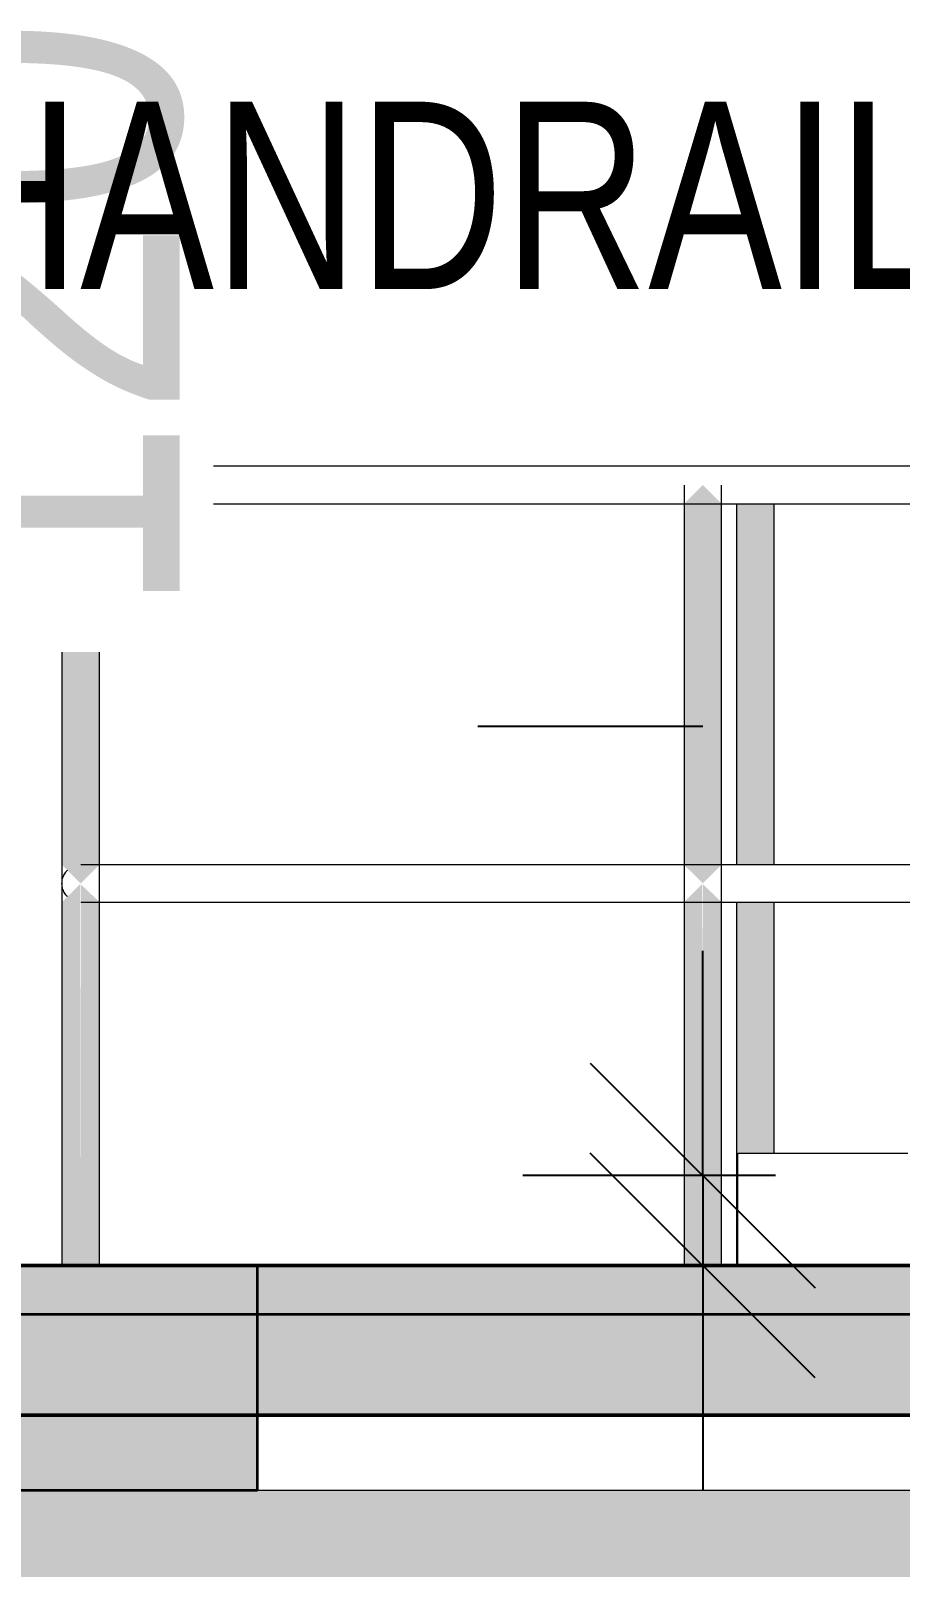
# Model space of a CAD drawing. Header units: millimetres. Extents: x -29259 to 87313, y -139821 to 46728.
# Drawn here: x 5655 to 6815, y -80854 to -78803 of the extents above; entities that cross this region are included whole.
import ezdxf

# ---------------------------------------------------------------- set-up
doc = ezdxf.new("R2010")
doc.units = ezdxf.units.MM
doc.linetypes.add('Centre', pattern=[31.75, 6.35, -4.7625, 15.875, -4.7625])
for name, color, linetype, lineweight in [('A-ANNO-DIMS', 211, 'Continuous', 9), ('A-FLOR', 192, 'Continuous', 9), ('A-FLOR-HRAL', 11, 'Continuous', 9), ('A-FLOR-LEVL', 51, 'Continuous', 9), ('A-FLOR-PATT', 8, 'Continuous', 18), ('FF - R6 - Mech - Copy_dwg', 8, 'Continuous', 9), ('FF-BREAK THROUGH_dwg', 8, 'Continuous', 9), ('G-ANNO-TEXT', 231, 'Continuous', 9), ('Proposed Equipment', 1, 'Continuous', 9), ('S-BEAM', 12, 'Continuous', 9), ('S-COLS', 52, 'Continuous', 18)]:
    doc.layers.add(name, color=color, linetype=linetype, lineweight=lineweight)
doc.styles.add('Century Gothic', font='GOTHIC.TTF', dxfattribs={"width": 0.8, "height": 450})
doc.styles.add('Century Gothic_2', font='GOTHIC.TTF', dxfattribs={"width": 0.8, "height": 300})
doc.dimstyles.new('Diagonal_-_3mm_Century_Gothic_1', dxfattribs={"dimscale": 304.8, "dimtxt": 313.250481, "dimasz": 0.984252, "dimexe": 0.787402, "dimexo": 0.492126, "dimgap": 0.574147, "dimtad": 1, "dimdec": 0, "dimzin": 0, "dimdsep": 46, "dimtxsty": 'Century Gothic', "dimblk1": 'OBLIQUE', "dimblk2": 'OBLIQUE', "dimsah": 1, "dimcen": 0.09, "dimdle": 0.787402, "dimazin": 0, "dimtfac": 1, "dimtdec": 4, "dimtix": 1, "dimtmove": 1, "dimatfit": 3, "dimfxl": 1, "dimtvp": 1, "dimtfill": 1, "dimtolj": 1, "dimtzin": 0, "dimarcsym": 2})

# ---------------------------------------------------------------- blocks, each defined once
blk = doc.blocks.new('Roaster Building_ST_RVT2022_detached_rvt-1-SECTION AA')
at = {"layer": 'S-BEAM', "lineweight": 5}
blk.add_hatch(color=256, dxfattribs=at).paths.add_polyline_path([(9350.9, 3150), (9350.9, 3450), (8850.9, 3450), (8850.9, 3150), (9318.5, 3150)])
at = {"layer": 'A-FLOR', "color": 90, "lineweight": 35}
for p, q in [((11781.2, 3450), (8789.6, 3450)), ((8789.6, 3250), (11781.2, 3250))]:
    blk.add_line(p, q, dxfattribs=at)
at = {"layer": 'S-BEAM', "color": 90, "lineweight": 35}
for p, q in [((9350.9, 3450), (8941.1, 3450)), ((9350.9, 3150), (9350.9, 3450)), ((8850.9, 3150), (9350.9, 3150))]:
    blk.add_line(p, q, dxfattribs=at)
at = {"layer": 'S-BEAM', "color": 250}
blk.add_line((9350.9, 3150), (11380.5, 3150), dxfattribs=at)
at = {"layer": 'S-COLS', "color": 250, "lineweight": 9}
for p, q in [((9991.9, 3600), (10218.4, 3600)), ((9991.9, 3450), (9991.9, 3600))]:
    blk.add_line(p, q, dxfattribs=at)
blk = doc.blocks.new('Roaster Building_ST_RVT2022 _SST__rvt-1-SECTION AA')
at = {"layer": 'A-FLOR-PATT', "lineweight": 9}
h = blk.add_hatch(color=254, dxfattribs=at)
h.paths.add_polyline_path([(9877.7, 3250), (11781.2, 3250), (11781.2, 3450), (8789.6, 3450), (8789.6, 3250), (9784.5, 3250)])
h.paths.add_polyline_path([(5777.2, 3250), (6270, 3250), (6270, 3450), (5750, 3450), (5750, 3250)])
h.paths.add_polyline_path([(6600, 3250), (6812.2, 3250), (6812.2, 3450), (6600, 3450), (6600, 3315.1)])
h.paths.add_polyline_path([(13900, 3250), (13900, 3385), (14300, 3385), (14300, 3450), (13618.8, 3450), (13618.8, 3250), (13884.9, 3250)])
at = {"layer": 'S-BEAM', "lineweight": 5}
blk.add_hatch(color=50, dxfattribs=at).paths.add_polyline_path([(6300, 2850), (13700, 2850), (13700, 3150), (6300, 3150), (6300, 3131.1)])
at = {"layer": 'A-FLOR', "color": 255, "lineweight": 50}
for p, q in [((11781.2, 3450), (8789.6, 3450)), ((8789.6, 3250), (11781.2, 3250))]:
    blk.add_line(p, q, dxfattribs=at)
blk = doc.blocks.new('FF-BREAK THROUGH_dwg-775165-SECTION AA')
at = {"color": 30, "lineweight": 9}
for p, q in [((0, 3450), (13700, 3450)), ((6300, 3450), (13621, 3450))]:
    blk.add_line(p, q, dxfattribs=at)
at = {"color": 30, "lineweight": 9, "flags": 128}
blk.add_lwpolyline([(14300, 3450), (13700, 3450), (6300, 3450)], dxfattribs=at)
blk = doc.blocks.new('FF - R6 - Mech - Copy_dwg_A$C7f554317-775355-SECTION AA')
at = {"layer": 'Proposed Equipment'}
for p, q in [((9070.9, 3450), (9147, 3450)), ((9070.9, 3450), (9147, 3450)), ((9070.9, 3450), (9147, 3450)), ((9070.9, 3450), (9147, 3450)), ((9070.9, 3450), (9147, 3450)), ((9070.9, 3450), (9147, 3450)), ((9070.9, 3450), (9147, 3450)), ((9709, 3450), (9609, 3450)), ((9609, 3450), (9709, 3450)), ((9769, 3450), (9709, 3450)), ((9709, 3450), (9769, 3450)), ((9791.5, 3450), (9769, 3450)), ((9769, 3450), (9791.5, 3450)), ((9836.5, 3450), (9791.5, 3450)), ((9791.5, 3450), (9836.5, 3450)), ((9859, 3450), (9836.5, 3450)), ((9836.5, 3450), (9859, 3450)), ((9967, 3450), (9859, 3450)), ((9859, 3450), (9935.7, 3450)), ((9867, 3450), (9871, 3450)), ((9871, 3450), (9867, 3450)), ((9867, 3450), (9938.7, 3450)), ((9871, 3450), (9936.1, 3450)), ((9871, 3450), (9937.9, 3450)), ((9943.4, 3450), (9940.5, 3450)), ((9941.5, 3450), (9941.5, 3450)), ((9941.5, 3450), (9966, 3450)), ((9966, 3450), (9941.5, 3450)), ((9945.1, 3450), (9942.2, 3450)), ((9955.3, 3450), (9942.5, 3450)), ((9957.5, 3450), (9942.5, 3450)), ((9948, 3450), (9943.4, 3450)), ((9945.1, 3450), (9949.8, 3450)), ((9946.3, 3450), (9957.5, 3450)), ((9951.5, 3450), (9948, 3450)), ((9948, 3450), (9959.5, 3450)), ((9951.5, 3450), (9949.8, 3450)), ((9951.5, 3450), (9987.5, 3450)), ((9987.5, 3450), (9951.5, 3450)), ((9951.5, 3450), (9987.5, 3450)), ((9960.5, 3450), (9954.5, 3450)), ((9954.5, 3450), (9957.5, 3450)), ((9955.7, 3450), (9956, 3450)), ((9955.7, 3450), (9956, 3450)), ((9960.5, 3450), (9957.5, 3450)), ((9959.5, 3450), (9958.5, 3450)), ((9958.5, 3450), (9959.5, 3450)), ((9964.4, 3450), (9959.5, 3450)), ((9964.4, 3450), (9959.5, 3450)), ((9959.9, 3450), (9978.1, 3450)), ((9959.9, 3450), (9978.1, 3450)), ((9978.5, 3450), (9960.5, 3450)), ((9960.5, 3450), (9978.5, 3450)), ((9979.3, 3450), (9960.7, 3450)), ((9960.7, 3450), (9979.3, 3450)), ((9978.3, 3450), (9961.5, 3450)), ((9961.5, 3450), (9978.3, 3450)), ((9964.4, 3450), (9962, 3450)), ((9963.5, 3450), (9962, 3450)), ((9962, 3450), (9962.6, 3450)), ((9964.4, 3450), (9974.6, 3450)), ((9974.6, 3450), (9964.4, 3450)), ((9964.4, 3450), (9974.6, 3450)), ((9965.5, 3450), (9964.5, 3450)), ((9965.5, 3450), (9964.5, 3450)), ((9965.5, 3450), (9973.5, 3450)), ((9965.5, 3450), (9973.5, 3450)), ((9965.6, 3450), (9977, 3450)), ((9966, 3450), (9967, 3450)), ((9967, 3450), (9966, 3450)), ((9972.8, 3450), (9966.2, 3450)), ((9991.5, 3450), (9967, 3450)), ((9967, 3450), (9991.5, 3450)), ((9991.5, 3450), (9967, 3450)), ((9971.4, 3450), (9967.6, 3450)), ((9971.1, 3450), (9967.9, 3450)), ((9970, 3450), (9977, 3450)), ((9977, 3450), (9972.7, 3450)), ((9974.5, 3450), (9973.5, 3450)), ((9974.5, 3450), (9973.5, 3450)), ((9977, 3450), (9974.6, 3450)), ((9979.5, 3450), (9974.6, 3450)), ((9979.5, 3450), (9974.6, 3450)), ((9984.5, 3450), (9978.5, 3450)), ((9981.5, 3450), (9978.5, 3450)), ((9980.5, 3450), (9979.5, 3450)), ((9979.5, 3450), (9980.1, 3450)), ((9979.5, 3450), (9980.5, 3450)), ((9981.5, 3450), (9984.5, 3450)), ((9996.2, 3450), (9981.5, 3450)), ((9981.5, 3450), (9995.6, 3450)), ((9981.9, 3450), (9996.4, 3450)), ((9982, 3450), (9982.3, 3450)), ((9982, 3450), (9982.3, 3450)), ((9982.2, 3450), (9982.2, 3450)), ((9983.7, 3450), (10006.5, 3450)), ((9991, 3450), (9987.5, 3450)), ((9989.2, 3450), (9987.5, 3450)), ((9989.2, 3450), (9993.9, 3450)), ((9995.6, 3450), (9991, 3450)), ((9991.5, 3450), (9991.5, 3450)), ((9991.5, 3450), (10043.8, 3450)), ((9996.8, 3450), (9993.9, 3450)), ((9995.1, 3450), (10050, 3450)), ((9998.5, 3450), (9995.6, 3450)), ((10006.5, 3450), (9996.9, 3450)), ((9996.9, 3450), (10000.5, 3450)), ((9999, 3450), (10002.5, 3450)), ((10000.3, 3450), (10092.6, 3450)), ((10002.5, 3450), (10002.5, 3450)), ((10002.9, 3450), (10050, 3450)), ((10003.2, 3450), (10043.8, 3450)), ((10019.1, 3450), (10019.6, 3450)), ((10019.6, 3450), (10019.1, 3450)), ((10019.6, 3450), (10019.7, 3450)), ((10019.7, 3450), (10019.6, 3450)), ((10019.7, 3450), (10021.3, 3450)), ((10021.3, 3450), (10019.7, 3450)), ((10021.3, 3450), (10021.4, 3450)), ((10021.4, 3450), (10021.3, 3450)), ((10021.4, 3450), (10024.1, 3450)), ((10024.1, 3450), (10021.4, 3450)), ((10024.2, 3450), (10024.1, 3450)), ((10024.2, 3450), (10027.8, 3450)), ((10027.8, 3450), (10024.2, 3450)), ((10027.8, 3450), (10028, 3450)), ((10204.6, 3450), (10027.8, 3450)), ((10204.6, 3450), (10027.8, 3450)), ((10028, 3450), (10032.3, 3450)), ((10032.3, 3450), (10028, 3450)), ((10032.5, 3450), (10037.5, 3450)), ((10037.5, 3450), (10032.5, 3450)), ((10037.6, 3450), (10042.9, 3450)), ((10042.9, 3450), (10037.6, 3450)), ((10043, 3450), (10042.9, 3450)), ((10078.8, 3450), (10078.8, 3450)), ((10078.8, 3450), (10078.8, 3450)), ((10079.1, 3450), (10079.1, 3450)), ((10079.1, 3450), (10079.1, 3450)), ((10125.3, 3450), (10112.5, 3450)), ((10127.5, 3450), (10112.5, 3450)), ((10116.3, 3450), (10127.5, 3450)), ((10118, 3450), (10129.5, 3450)), ((10130.5, 3450), (10124.5, 3450)), ((10130.5, 3450), (10127.5, 3450)), ((10129.5, 3450), (10128.5, 3450)), ((10128.5, 3450), (10129.5, 3450)), ((10134.4, 3450), (10129.5, 3450)), ((10134.4, 3450), (10129.5, 3450)), ((10148.5, 3450), (10130.5, 3450)), ((10130.5, 3450), (10148.5, 3450)), ((10134.4, 3450), (10132, 3450)), ((10133.5, 3450), (10132, 3450)), ((10132, 3450), (10132.6, 3450)), ((10134.4, 3450), (10144.6, 3450)), ((10144.6, 3450), (10134.4, 3450)), ((10134.4, 3450), (10144.6, 3450)), ((10135.5, 3450), (10134.5, 3450)), ((10135.5, 3450), (10134.5, 3450)), ((10135.5, 3450), (10143.5, 3450)), ((10135.5, 3450), (10143.5, 3450)), ((10135.6, 3450), (10147, 3450)), ((10142.8, 3450), (10136.2, 3450)), ((10141.2, 3450), (10137.8, 3450)), ((10138.2, 3450), (10137.8, 3450)), ((10140, 3450), (10147, 3450)), ((10140.8, 3450), (10141.2, 3450)), ((10141.1, 3450), (10141.1, 3450)), ((10147, 3450), (10142.7, 3450)), ((10144.5, 3450), (10143.5, 3450)), ((10144.5, 3450), (10143.5, 3450)), ((10147, 3450), (10144.6, 3450)), ((10149.5, 3450), (10144.6, 3450)), ((10149.5, 3450), (10144.6, 3450)), ((10154.5, 3450), (10148.5, 3450)), ((10151.5, 3450), (10148.5, 3450)), ((10150.5, 3450), (10149.5, 3450)), ((10149.5, 3450), (10150.1, 3450)), ((10149.5, 3450), (10150.5, 3450)), ((10166.2, 3450), (10151.5, 3450)), ((10151.5, 3450), (10165.6, 3450)), ((10151.9, 3450), (10166.4, 3450)), ((10153.7, 3450), (10176.5, 3450)), ((10176.5, 3450), (10166.9, 3450)), ((10166.9, 3450), (10170.5, 3450)), ((10169, 3450), (10172.5, 3450)), ((10172.5, 3450), (10172.5, 3450))]:
    blk.add_line(p, q, dxfattribs=at)
at = {"layer": 'Proposed Equipment', "flags": 128}
for points in [[(9940.5, 3450), (9932.4, 3450), (9934.2, 3450), (9942.2, 3450)], [(9966.4, 3450), (9966.3, 3450), (9966, 3450)], [(9996.8, 3450), (10004.8, 3450), (10006.6, 3450), (9998.5, 3450)], [(10204.7, 3450), (10028, 3450), (10028.1, 3450)], [(10028.1, 3450), (10028, 3450), (10204.7, 3450)], [(10042.9, 3450), (10043, 3450), (10042.9, 3450), (10078.8, 3450), (10078.3, 3450), (10078.7, 3450), (10079.1, 3450), (10207.5, 3450)], [(10042.9, 3450), (10043, 3450), (10043, 3450)], [(10207.5, 3450), (10079.1, 3450), (10078.7, 3450), (10078.3, 3450), (10078.8, 3450), (10043, 3450)], [(10136.4, 3450), (10136.3, 3450), (10136, 3450)]]:
    blk.add_lwpolyline(points, dxfattribs=at)
at = {"layer": 'Proposed Equipment'}
for points, knots in [([(9609, 3450), (9592.9, 3450), (9553.2, 3450), (9481.7, 3450), (9402.4, 3450), (9327.3, 3450), (9258.9, 3450), (9198.5, 3450), (9147.7, 3450), (9108.2, 3450), (9081.8, 3450), (9071.8, 3450), (9071.1, 3450), (9070.9, 3450)], [0, 0, 0, 0, 0.053162, 0.154046, 0.255133, 0.356496, 0.458298, 0.5607, 0.66378, 0.767104, 0.868885, 0.96683, 1, 1, 1, 1]), ([(9147, 3450), (9147.3, 3450), (9148.1, 3450), (9156.5, 3450), (9177.5, 3450), (9210.4, 3450), (9255.3, 3450), (9310.1, 3450), (9373.4, 3450), (9443.7, 3450), (9516.9, 3450), (9574.5, 3450), (9602.9, 3450), (9609, 3450)], [0, 0, 0, 0, 0.053051, 0.157561, 0.256272, 0.361304, 0.464322, 0.567171, 0.670456, 0.774306, 0.878611, 0.977866, 1, 1, 1, 1]), ([(9942.5, 3450), (9941.5, 3450), (9940.5, 3450), (9938.5, 3450), (9937.6, 3450), (9936, 3450), (9935.3, 3450), (9934.1, 3450), (9933.7, 3450), (9933.1, 3450), (9933, 3450), (9933, 3450), (9933.2, 3450), (9933.9, 3450), (9934.4, 3450), (9935.7, 3450), (9936.4, 3450), (9938.1, 3450), (9939.1, 3450), (9941, 3450), (9942, 3450), (9944.1, 3450), (9945.1, 3450), (9946.7, 3450), (9947.4, 3450), (9948, 3450)], [1.570796, 1.570796, 1.570796, 1.570796, 1.894361, 1.894361, 2.217297, 2.217297, 2.538481, 2.538481, 2.857311, 2.857311, 3.174129, 3.174129, 3.490267, 3.490267, 3.807412, 3.807412, 4.126709, 4.126709, 4.448293, 4.448293, 4.771436, 4.771436, 5.09498, 5.09498, 5.337465, 5.337465, 5.337465, 5.337465]), ([(9942.5, 3450), (9941.8, 3450), (9941.1, 3450), (9939.8, 3450), (9939.2, 3450), (9938.1, 3450), (9937.6, 3450), (9936.8, 3450), (9936.5, 3450), (9936.1, 3450), (9936, 3450), (9936, 3450), (9936.1, 3450), (9936.6, 3450), (9937, 3450), (9937.8, 3450), (9938.4, 3450), (9939.5, 3450), (9940.2, 3450), (9941.5, 3450), (9942.2, 3450), (9943.6, 3450), (9944.2, 3450), (9945.4, 3450), (9945.9, 3450), (9946.3, 3450)], [1.570796, 1.570796, 1.570796, 1.570796, 1.8849, 1.8849, 2.199911, 2.199911, 2.517586, 2.517586, 2.839247, 2.839247, 3.164797, 3.164797, 3.491868, 3.491868, 3.816935, 3.816935, 4.13791, 4.13791, 4.455008, 4.455008, 4.769722, 4.769722, 5.083856, 5.083856, 5.337465, 5.337465, 5.337465, 5.337465]), ([(9969, 3450), (9968.1, 3450), (9967.3, 3450), (9965.5, 3450), (9964.7, 3450), (9962.2, 3450), (9960.7, 3450), (9958.7, 3450), (9958, 3450), (9957.4, 3450)], [-4.08091, -4.08091, -4.08091, -4.08091, -3.825814, -3.825814, -3.570718, -3.570718, -3.060525, -3.060525, -2.720607, -2.720607, -2.720607, -2.720607]), ([(9957.4, 3450), (9958, 3450), (9958.7, 3450), (9960.7, 3450), (9962.2, 3450), (9964.7, 3450), (9965.5, 3450), (9967.3, 3450), (9968.1, 3450), (9969, 3450)], [-1.360303, -1.360303, -1.360303, -1.360303, -1.020385, -1.020385, -0.510193, -0.510193, -0.255096, -0.255096, 0, 0, 0, 0]), ([(9962, 3450), (9962.3, 3450), (9962.7, 3450), (9963.4, 3450), (9963.7, 3450), (9964.5, 3450), (9964.9, 3450), (9965.7, 3450), (9966, 3450), (9966.4, 3450)], [4.277754, 4.277754, 4.277754, 4.277754, 4.4433847, 4.4433847, 4.6214205, 4.6214205, 4.7994563, 4.7994563, 4.977492, 4.977492, 4.977492, 4.977492]), ([(9962.6, 3450), (9962.8, 3450), (9963, 3450), (9963.4, 3450), (9963.6, 3450), (9964, 3450), (9964.2, 3450), (9964.6, 3450), (9964.8, 3450), (9965.2, 3450), (9965.4, 3450), (9965.6, 3450)], [4.0873131, 4.0873131, 4.0873131, 4.0873131, 4.2653489, 4.2653489, 4.4433847, 4.4433847, 4.6214205, 4.6214205, 4.7994563, 4.7994563, 4.977492, 4.977492, 4.977492, 4.977492]), ([(9972.9, 3450), (9972.9, 3450), (9972.9, 3450), (9972.8, 3450), (9972.6, 3450), (9972.3, 3450), (9972, 3450), (9971.4, 3450), (9971.1, 3450), (9970.4, 3450), (9970, 3450), (9969.3, 3450), (9968.9, 3450), (9968.2, 3450), (9967.8, 3450), (9967.2, 3450), (9966.9, 3450), (9966.5, 3450), (9966.3, 3450), (9966.1, 3450), (9966.1, 3450), (9966.1, 3450)], [6.486897, 6.486897, 6.486897, 6.486897, 6.520396, 6.520396, 6.79396, 6.79396, 7.131028, 7.131028, 7.476992, 7.476992, 7.815055, 7.815055, 8.150035, 8.150035, 8.486886, 8.486886, 8.83062, 8.83062, 9.175341, 9.175341, 9.221067, 9.221067, 9.221067, 9.221067]), ([(9969, 3450), (9969.8, 3450), (9970.7, 3450), (9972.5, 3450), (9973.3, 3450), (9975.8, 3450), (9977.3, 3450), (9979.3, 3450), (9980, 3450), (9980.6, 3450)], [-8.16182, -8.16182, -8.16182, -8.16182, -7.906724, -7.906724, -7.651628, -7.651628, -7.141435, -7.141435, -6.801517, -6.801517, -6.801517, -6.801517]), ([(9980.6, 3450), (9980, 3450), (9979.3, 3450), (9977.3, 3450), (9975.8, 3450), (9973.3, 3450), (9972.5, 3450), (9970.7, 3450), (9969.8, 3450), (9969, 3450)], [-5.441214, -5.441214, -5.441214, -5.441214, -5.101295, -5.101295, -4.591103, -4.591103, -4.336006, -4.336006, -4.08091, -4.08091, -4.08091, -4.08091]), ([(9980.1, 3450), (9980.2, 3450), (9980.4, 3450), (9980.6, 3450), (9980.7, 3450), (9981, 3450), (9981.1, 3450), (9981.3, 3450), (9981.4, 3450), (9981.7, 3450), (9981.8, 3450), (9981.9, 3450)], [4.4472859, 4.4472859, 4.4472859, 4.4472859, 4.5533271, 4.5533271, 4.6593684, 4.6593684, 4.7654096, 4.7654096, 4.8714508, 4.8714508, 4.977492, 4.977492, 4.977492, 4.977492]), ([(9995.6, 3450), (9995.9, 3450), (9996.1, 3450), (9996.6, 3450), (9996.8, 3450), (9997.3, 3450), (9997.6, 3450), (9998, 3450), (9998.2, 3450), (9998.6, 3450), (9998.8, 3450), (9999, 3450)], [4.447286, 4.447286, 4.447286, 4.447286, 4.657386, 4.657386, 4.867486, 4.867486, 5.077587, 5.077587, 5.287687, 5.287687, 5.497787, 5.497787, 5.497787, 5.497787]), ([(9996.4, 3450), (9996.4, 3450), (9996.5, 3450), (9996.6, 3450), (9996.6, 3450), (9996.7, 3450), (9996.7, 3450), (9996.8, 3450), (9996.8, 3450), (9996.9, 3450), (9996.9, 3450), (9996.9, 3450)], [4.447286, 4.447286, 4.447286, 4.447286, 4.657386, 4.657386, 4.867486, 4.867486, 5.077587, 5.077587, 5.287687, 5.287687, 5.497787, 5.497787, 5.497787, 5.497787]), ([(10019.1, 3450), (10019, 3450), (10019, 3450), (10019, 3450), (10019, 3450), (10019.1, 3450)], [0, 0, 0, 0, 0.0258508, 0.0258508, 0.05177701, 0.05177701, 0.05177701, 0.05177701]), ([(10024.1, 3450), (10024.1, 3450), (10024.1, 3450), (10024.2, 3450), (10024.2, 3450), (10024.2, 3450)], [0, 0, 0, 0, 0.02354767, 0.02354767, 0.04800995, 0.04800995, 0.04800995, 0.04800995]), ([(10027.8, 3450), (10027.8, 3450), (10027.9, 3450), (10027.9, 3450), (10028, 3450), (10028, 3450)], [-0.04387473, -0.04387473, -0.04387473, -0.04387473, -0.02224646, -0.02224646, 0, 0, 0, 0]), ([(10032.5, 3450), (10032.5, 3450), (10032.5, 3450), (10032.5, 3450), (10032.4, 3450), (10032.4, 3450), (10032.4, 3450), (10032.4, 3450), (10032.4, 3450), (10032.3, 3450)], [0, 0, 0, 0, 0.2702528, 0.2702528, 0.2702528, 0.5547673, 0.5547673, 0.5547673, 1, 1, 1, 1]), ([(10032.3, 3450), (10032.4, 3450), (10032.4, 3450), (10032.4, 3450), (10032.4, 3450), (10032.4, 3450), (10032.5, 3450), (10032.5, 3450), (10032.5, 3450), (10032.5, 3450)], [0, 0, 0, 0, 0.445233, 0.445233, 0.445233, 0.729747, 0.729747, 0.729747, 1, 1, 1, 1]), ([(10037.6, 3450), (10037.6, 3450), (10037.6, 3450), (10037.5, 3450), (10037.5, 3450), (10037.5, 3450)], [0, 0, 0, 0, 0.01922347, 0.01922347, 0.03835613, 0.03835613, 0.03835613, 0.03835613]), ([(10037.5, 3450), (10037.5, 3450), (10037.5, 3450), (10037.6, 3450), (10037.6, 3450), (10037.6, 3450)], [-0.03835613, -0.03835613, -0.03835613, -0.03835613, -0.01922347, -0.01922347, 0, 0, 0, 0]), ([(10037.6, 3450), (10038.9, 3450), (10040, 3450), (10041.8, 3450), (10042.4, 3450), (10042.9, 3450)], [-1.03209, -1.03209, -1.03209, -1.03209, -0.483167, -0.483167, 0, 0, 0, 0]), ([(10037.6, 3450), (10038.9, 3450), (10040, 3450), (10041.8, 3450), (10042.4, 3450), (10042.9, 3450)], [0, 0, 0, 0, 0.54945, 0.54945, 1.03308, 1.03308, 1.03308, 1.03308]), ([(10112.5, 3450), (10111.5, 3450), (10110.5, 3450), (10108.5, 3450), (10107.6, 3450), (10106, 3450), (10105.3, 3450), (10104.1, 3450), (10103.7, 3450), (10103.1, 3450), (10103, 3450), (10103, 3450), (10103.2, 3450), (10103.9, 3450), (10104.4, 3450), (10105.7, 3450), (10106.4, 3450), (10108.1, 3450), (10109.1, 3450), (10111, 3450), (10112, 3450), (10114.1, 3450), (10115.1, 3450), (10116.7, 3450), (10117.4, 3450), (10118, 3450)], [1.570796, 1.570796, 1.570796, 1.570796, 1.894361, 1.894361, 2.217297, 2.217297, 2.538481, 2.538481, 2.857311, 2.857311, 3.174129, 3.174129, 3.490267, 3.490267, 3.807412, 3.807412, 4.126709, 4.126709, 4.448293, 4.448293, 4.771436, 4.771436, 5.09498, 5.09498, 5.337465, 5.337465, 5.337465, 5.337465]), ([(10112.5, 3450), (10111.8, 3450), (10111.1, 3450), (10109.8, 3450), (10109.2, 3450), (10108.1, 3450), (10107.6, 3450), (10106.8, 3450), (10106.5, 3450), (10106.1, 3450), (10106, 3450), (10106, 3450), (10106.1, 3450), (10106.6, 3450), (10107, 3450), (10107.8, 3450), (10108.4, 3450), (10109.5, 3450), (10110.2, 3450), (10111.5, 3450), (10112.2, 3450), (10113.6, 3450), (10114.2, 3450), (10115.4, 3450), (10115.9, 3450), (10116.3, 3450)], [1.570796, 1.570796, 1.570796, 1.570796, 1.8849, 1.8849, 2.199911, 2.199911, 2.517586, 2.517586, 2.839247, 2.839247, 3.164797, 3.164797, 3.491868, 3.491868, 3.816935, 3.816935, 4.13791, 4.13791, 4.455008, 4.455008, 4.769722, 4.769722, 5.083856, 5.083856, 5.337465, 5.337465, 5.337465, 5.337465]), ([(10132, 3450), (10132.3, 3450), (10132.7, 3450), (10133.4, 3450), (10133.7, 3450), (10134.5, 3450), (10134.9, 3450), (10135.7, 3450), (10136, 3450), (10136.4, 3450)], [4.277754, 4.277754, 4.277754, 4.277754, 4.4433847, 4.4433847, 4.6214205, 4.6214205, 4.7994563, 4.7994563, 4.977492, 4.977492, 4.977492, 4.977492]), ([(10132.6, 3450), (10132.8, 3450), (10133, 3450), (10133.4, 3450), (10133.6, 3450), (10134, 3450), (10134.2, 3450), (10134.6, 3450), (10134.8, 3450), (10135.2, 3450), (10135.4, 3450), (10135.6, 3450)], [4.0873131, 4.0873131, 4.0873131, 4.0873131, 4.2653489, 4.2653489, 4.4433847, 4.4433847, 4.6214205, 4.6214205, 4.7994563, 4.7994563, 4.977492, 4.977492, 4.977492, 4.977492]), ([(10142.9, 3450), (10142.9, 3450), (10142.9, 3450), (10142.8, 3450), (10142.6, 3450), (10142.3, 3450), (10142, 3450), (10141.4, 3450), (10141.1, 3450), (10140.4, 3450), (10140, 3450), (10139.3, 3450), (10138.9, 3450), (10138.2, 3450), (10137.8, 3450), (10137.2, 3450), (10136.9, 3450), (10136.5, 3450), (10136.3, 3450), (10136.1, 3450), (10136.1, 3450), (10136.1, 3450)], [6.486897, 6.486897, 6.486897, 6.486897, 6.520396, 6.520396, 6.79396, 6.79396, 7.131028, 7.131028, 7.476992, 7.476992, 7.815055, 7.815055, 8.150035, 8.150035, 8.486886, 8.486886, 8.83062, 8.83062, 9.175341, 9.175341, 9.221067, 9.221067, 9.221067, 9.221067]), ([(10150.1, 3450), (10150.2, 3450), (10150.4, 3450), (10150.6, 3450), (10150.7, 3450), (10151, 3450), (10151.1, 3450), (10151.3, 3450), (10151.5, 3450), (10151.7, 3450), (10151.8, 3450), (10151.9, 3450)], [4.4472859, 4.4472859, 4.4472859, 4.4472859, 4.5533271, 4.5533271, 4.6593684, 4.6593684, 4.7654096, 4.7654096, 4.8714508, 4.8714508, 4.977492, 4.977492, 4.977492, 4.977492]), ([(10165.6, 3450), (10165.9, 3450), (10166.1, 3450), (10166.6, 3450), (10166.8, 3450), (10167.3, 3450), (10167.6, 3450), (10168, 3450), (10168.2, 3450), (10168.6, 3450), (10168.8, 3450), (10169, 3450)], [4.447286, 4.447286, 4.447286, 4.447286, 4.657386, 4.657386, 4.867486, 4.867486, 5.077587, 5.077587, 5.287687, 5.287687, 5.497787, 5.497787, 5.497787, 5.497787]), ([(10166.4, 3450), (10166.4, 3450), (10166.5, 3450), (10166.6, 3450), (10166.6, 3450), (10166.7, 3450), (10166.7, 3450), (10166.8, 3450), (10166.8, 3450), (10166.9, 3450), (10166.9, 3450), (10166.9, 3450)], [4.447286, 4.447286, 4.447286, 4.447286, 4.657386, 4.657386, 4.867486, 4.867486, 5.077587, 5.077587, 5.287687, 5.287687, 5.497787, 5.497787, 5.497787, 5.497787])]:
    blk.add_open_spline(points, degree=3, knots=knots, dxfattribs=at)
blk.add_open_spline([(10024.2, 3450), (10024.2, 3450), (10024.1, 3450), (10024.1, 3450)], degree=3, dxfattribs=at)
blk = doc.blocks.new('FF - R6 - Mech - Copy_dwg-775343-SECTION AA')
blk.add_blockref('FF - R6 - Mech - Copy_dwg_A$C7f554317-775355-SECTION AA', (0, 0))
blk = doc.blocks.new('Railing - Dia 50mm-V4-SECTION AA')
at = {"layer": 'A-FLOR-HRAL'}
h = blk.add_hatch(color=256, dxfattribs=at)
h.paths.add_polyline_path([(9990.9, 3450), (9991.9, 3450), (9991.9, 3600), (10015, 3600), (10015, 3935), (9990, 3935), (9990, 3450)])
h.paths.add_polyline_path([(10015, 3985), (10014.9, 4466.8), (9990, 4466.8), (9990.9, 3985), (10011.9, 3985)])
h = blk.add_hatch(color=256, dxfattribs=at)
h.paths.add_polyline_path([(10015.9, 3600), (10040, 3600), (10039.2, 3935), (10015, 3935), (10015, 3600)])
h.paths.add_polyline_path([(10024.6, 3985), (10040, 3985), (10039.1, 4466.8), (10015, 4466.8), (10015, 3985), (10021.5, 3985)])
for p, q in [((9990, 4466.8), (9990, 3985)), ((10040, 3985), (10040, 4466.8)), ((9990, 3935), (9990, 3450)), ((10040, 3600), (10040, 3935))]:
    blk.add_line(p, q, dxfattribs=at)
blk = doc.blocks.new('Railing - Dia 50mm-V5-SECTION AA')
at = {"layer": 'A-FLOR-HRAL'}
h = blk.add_hatch(color=256, dxfattribs=at)
h.paths.add_polyline_path([(9945, 3450), (9944, 3959), (9920, 3935), (9920.8, 3450), (9941.7, 3450)])
h.paths.add_polyline_path([(9945, 3960), (9945, 4491.8), (9920, 4466.8), (9920.8, 3984.1), (9941.7, 3963.3)])
h = blk.add_hatch(color=256, dxfattribs=at)
h.paths.add_polyline_path([(9945, 3450), (9970, 3450), (9969.1, 3935.9), (9945, 3959), (9945, 3499.1)])
h.paths.add_polyline_path([(9945, 3960), (9970, 3985), (9969.1, 4467.7), (9945, 4491.8), (9945, 4051)])
for p, q in [((9920, 4491.8), (9920, 3450)), ((9970, 3450), (9970, 4491.8))]:
    blk.add_line(p, q, dxfattribs=at)
blk = doc.blocks.new('Railing - Railing-787073-SECTION AA')
at = {"layer": 'A-FLOR-HRAL'}
for p, q in [((11745, 3985), (9115, 3985)), ((9115, 3935), (11745, 3935))]:
    blk.add_line(p, q, dxfattribs=at)
for points, knots in [([(9090, 3960), (9090, 3962.2), (9090.4, 3965.5), (9091.9, 3969.6), (9093.3, 3972.5), (9094.8, 3974.8), (9096.2, 3976.5), (9097, 3977.3), (9097.3, 3977.7)], [-1, -1, -1, -1, -0.9166667, -0.875, -0.8333333, -0.7916667, -0.7708333, -0.75, -0.75, -0.75, -0.75]), ([(9097.3, 3942.3), (9097, 3942.7), (9096.2, 3943.5), (9094.8, 3945.2), (9093.3, 3947.5), (9091.9, 3950.4), (9090.4, 3954.5), (9090, 3957.8), (9090, 3960)], [-0.25, -0.25, -0.25, -0.25, -0.2291667, -0.2083333, -0.1666667, -0.125, -0.0833333, 0, 0, 0, 0])]:
    blk.add_open_spline(points, degree=3, knots=knots, dxfattribs=at)
for name, p in [('Railing - Dia 50mm-V5-SECTION AA', (-830, 0)), ('Railing - Dia 50mm-V5-SECTION AA', (0, 0)), ('Railing - Dia 50mm-V4-SECTION AA', (0, 0))]:
    blk.add_blockref(name, p)
blk = doc.blocks.new('Top Rail Type - Top Rail_Internal_-787143-SECTION AA')
at = {"layer": 'A-FLOR-HRAL'}
for p, q in [((11745, 4516.8), (9115, 4516.8)), ((9115, 4466.8), (11745, 4466.8))]:
    blk.add_line(p, q, dxfattribs=at)
for points, knots in [([(9090, 4491.8), (9090, 4494), (9090.4, 4497.3), (9091.9, 4501.4), (9093.3, 4504.3), (9094.8, 4506.6), (9096.2, 4508.3), (9097.7, 4509.9), (9099.3, 4511.3), (9101.1, 4512.6), (9102.5, 4513.5), (9103.9, 4514.2), (9105.4, 4514.9), (9107, 4515.5), (9108.5, 4516), (9110.1, 4516.3), (9111.8, 4516.6), (9113.4, 4516.8), (9114.5, 4516.8), (9115, 4516.8)], [-1, -1, -1, -1, -0.9166667, -0.875, -0.8333333, -0.7916667, -0.7708333, -0.75, -0.7083333, -0.6875, -0.6666667, -0.6458333, -0.625, -0.6041667, -0.5833333, -0.5625, -0.5416667, -0.5208333, -0.5, -0.5, -0.5, -0.5]), ([(9097.3, 4474.1), (9097, 4474.5), (9096.2, 4475.3), (9094.8, 4477), (9093.3, 4479.3), (9091.9, 4482.2), (9090.4, 4486.3), (9090, 4489.6), (9090, 4491.8)], [-0.25, -0.25, -0.25, -0.25, -0.2291667, -0.2083333, -0.1666667, -0.125, -0.0833333, 0, 0, 0, 0])]:
    blk.add_open_spline(points, degree=3, knots=knots, dxfattribs=at)
blk = doc.blocks.new('_Oblique')
at = {"color": 0, "linetype": 'ByBlock', "lineweight": -2}
blk.add_line((-0.5, -0.5), (0.5, 0.5), dxfattribs=at)
blk = doc.blocks.new('*D822')
at = {"layer": 'A-ANNO-DIMS', "color": 0, "lineweight": -2, "transparency": 16777216}
for p, q in [((6251.9, -79731.5), (6551.9, -79731.5)), ((6551.9, -80331.5), (6551.9, -80031.5)), ((6649, -80331.5), (6311.9, -80331.5)), ((6551.9, -80331.5), (6551.9, -80451.5)), ((6614, -80451.5), (6311.9, -80451.5)), ((6551.9, -80451.5), (6551.9, -80751.5))]:
    blk.add_line(p, q, dxfattribs=at)
at = {"layer": 'Defpoints', "color": 0, "transparency": 16777216}
for p in [(6799, -80331.5), (6551.9, -80451.5), (6764, -80451.5)]:
    blk.add_point(p, dxfattribs=at)
at = {"layer": 'A-ANNO-DIMS', "color": 0, "lineweight": -2, "transparency": 16777216, "xscale": 299.9999999999999, "yscale": 299.9999999999999, "zscale": 299.9999999999999}
for p, rotation in [((6551.9, -80331.5), 270), ((6551.9, -80451.5), 90)]:
    blk.add_blockref('_Oblique', p, dxfattribs=dict(at, rotation=rotation))
at = {"layer": 'A-ANNO-DIMS', "color": 0, "transparency": 16777216, "insert": (5403.9, -79587.6), "char_height": 450, "width": 662.301, "attachment_point": 1, "rotation": 90, "line_spacing_factor": 0.984502, "style": 'Century Gothic', "bg_fill": 3, "box_fill_scale": 1.1, "bg_fill_color": 256, "bg_fill_true_color": 13158600, "bg_fill_transparency": 0}
blk.add_mtext('\\A1;120', dxfattribs=at)

msp = doc.modelspace()

# ---------------------------------------------------------------- linework, layer by layer
at = {"layer": 'A-FLOR', "lineweight": 35}
for p, q in [((8238.2, -80451.5), (5548.2, -80451.5)), ((5548.2, -80516.5), (8238.2, -80516.5))]:
    msp.add_line(p, q, dxfattribs=at)
at = {"layer": 'A-FLOR-LEVL', "linetype": 'Centre'}
msp.add_line((-6606.3, -80451.5), (18373.6, -80451.5), dxfattribs=at)

# ---------------------------------------------------------------- block references
at = {"lineweight": 5}
for name in ['Roaster Building_ST_RVT2022 _SST__rvt-1-SECTION AA', 'Roaster Building_ST_RVT2022_detached_rvt-1-SECTION AA']:
    msp.add_blockref(name, (-3392.9, -83901.5), dxfattribs=at)
at = {"layer": 'A-FLOR-HRAL'}
for name in ['Top Rail Type - Top Rail_Internal_-787143-SECTION AA', 'Railing - Railing-787073-SECTION AA']:
    msp.add_blockref(name, (-3392.9, -83901.5), dxfattribs=at)
at = {"layer": 'FF - R6 - Mech - Copy_dwg', "color": 1}
msp.add_blockref('FF - R6 - Mech - Copy_dwg-775343-SECTION AA', (-3392.9, -83901.5), dxfattribs=at)
at = {"layer": 'FF-BREAK THROUGH_dwg', "color": 30}
msp.add_blockref('FF-BREAK THROUGH_dwg-775165-SECTION AA', (-3392.9, -83901.5), dxfattribs=at)

# ---------------------------------------------------------------- next in the draw order: dimensions: what is measured, and where the dimension line sits
at = {"layer": 'A-ANNO-DIMS'}
dim = msp.add_linear_dim(base=(6551.9, -80451.5), p1=(6799, -80331.5), p2=(6764, -80451.5), angle=90, dimstyle='Diagonal_-_3mm_Century_Gothic_1', override={"dimpost": '<>', "dimfxl": 125.000356}, dxfattribs=at)
dim.commit()
dim.dimension.update_dxf_attribs({"geometry": '*D822', "text_midpoint": (6253.7, -79872.3), "dimtype": 160, "text_rotation": 90})

# ---------------------------------------------------------------- next in the draw order: texts
at = {"layer": 'G-ANNO-TEXT', "color": 7, "insert": (5454, -78898), "char_height": 250, "width": 1750.886, "attachment_point": 1, "style": 'Century Gothic_2'}
msp.add_mtext(' HANDRAIL', dxfattribs=at)

doc.saveas('drawing.dxf')
